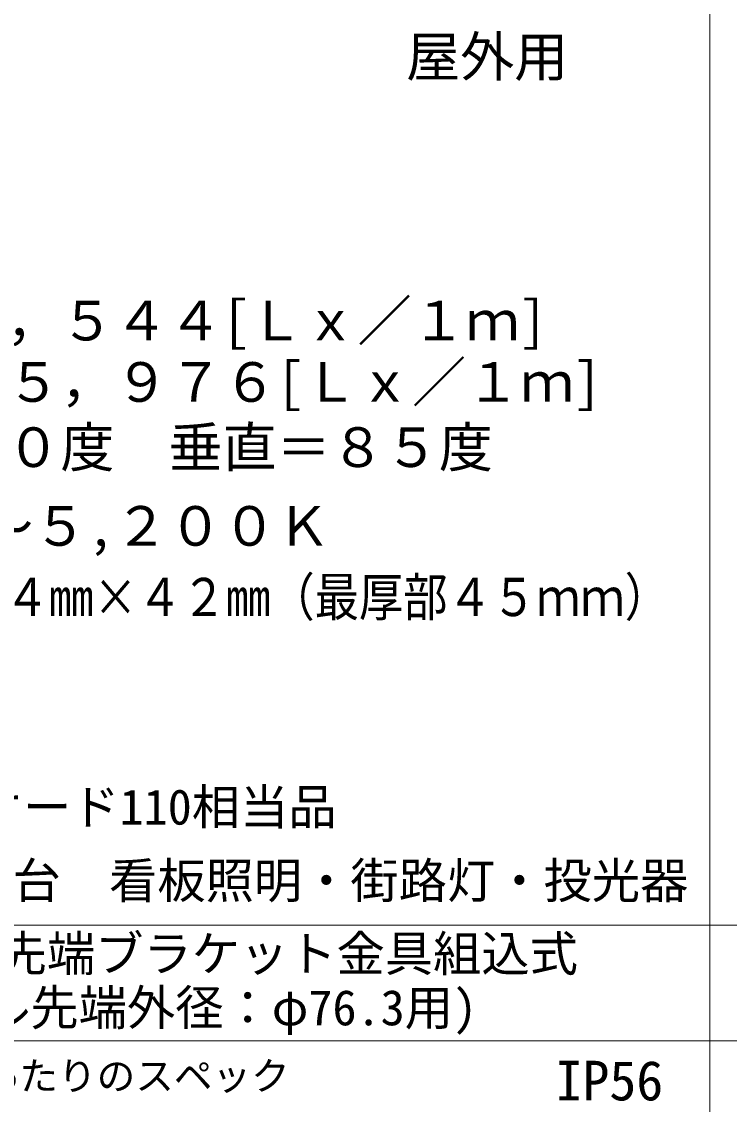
# Model space of a CAD drawing. Units: millimetres, scale not verified. Extents: x -357 to 206, y -169 to 227.
# Drawn here: x -197.9 to -161.3, y 29.6 to 85.6 of the extents above; entities that cross this region are included whole.
import ezdxf
from ezdxf.enums import TextEntityAlignment as Align

# ---------------------------------------------------------------- set-up
doc = ezdxf.new("R2010")
doc.units = ezdxf.units.MM
doc.header["$LTSCALE"] = 3
doc.layers.add('0-0_建築図', color=7, linetype='Continuous', lineweight=9)
doc.layers.add('0-1', color=7, linetype='Continuous', lineweight=18)
doc.styles.add('ＭＳ ゴシック', font='')
doc.styles.get('ＭＳ ゴシック').set_extended_font_data('MS Gothic')

msp = doc.modelspace()

# ---------------------------------------------------------------- linework, layer by layer
at = {"layer": '0-0_建築図', "lineweight": 18}
for p, q in [((-162.298, 212.221), (-162.298, -134.504)), ((-341.965, 38.858), (197.535, 38.858)), ((197.535, 32.858), (-341.965, 32.858))]:
    msp.add_line(p, q, dxfattribs=at)

# ---------------------------------------------------------------- texts
at = {"layer": '0-1', "style": 'ＭＳ ゴシック'}
for s, height, p in [('屋外用', 2.053, (-178.026, 82.171)), ('照度：(中心光)\u3000５，５４４[Ｌｘ／１ｍ]\u3000', 2.053, (-223.934, 68.505)), ('(１３０度)\u3000５，９７６[Ｌｘ／１ｍ]', 2.053, (-215.51, 65.328)), ('指向角\u3000水平＝１４０度\u3000垂直＝８５度', 2.053, (-223.934, 61.953)), ('色温度\u3000４,５００～５,２００Ｋ', 2.053, (-223.934, 57.877)), ('光電気ＬＥＤシステム\u3000ＬＥＤメガオード110相当品', 1.833, (-240.369, 43.507)), ('ＬＥＤ２４球\u3000消費電力９８．５Ｗ/1台\u3000看板照明・街路灯・投光器', 1.833, (-240.907, 39.695)), ('ＬＥＤメガオード55用\u3000ポール先端ブラケット金具組込式', 1.833, (-234.125, 35.916)), ('HL-P12BSW/2PD-SP-89.1S(ポール先端外径：φ76.3用)', 1.833, (-233.662, 33.117)), ('＜仕様＞\u3000\u30001台あたりのスペック', 1.466, (-215.045, 29.875)), ('IP56', 2.053, (-170.291, 29.164))]:
    msp.add_text(s, height=height, dxfattribs=at).set_placement(p, align=Align.BOTTOM_LEFT)
at = {"layer": '0-1', "style": 'ＭＳ ゴシック', "width": 0.85}
msp.add_text('サイズ：１５４mm×３０４mm×４２mm（最厚部４５ｍｍ）', height=1.979, dxfattribs=at).set_placement((-224.034, 54.256), align=Align.BOTTOM_LEFT)

doc.saveas('drawing.dxf')
